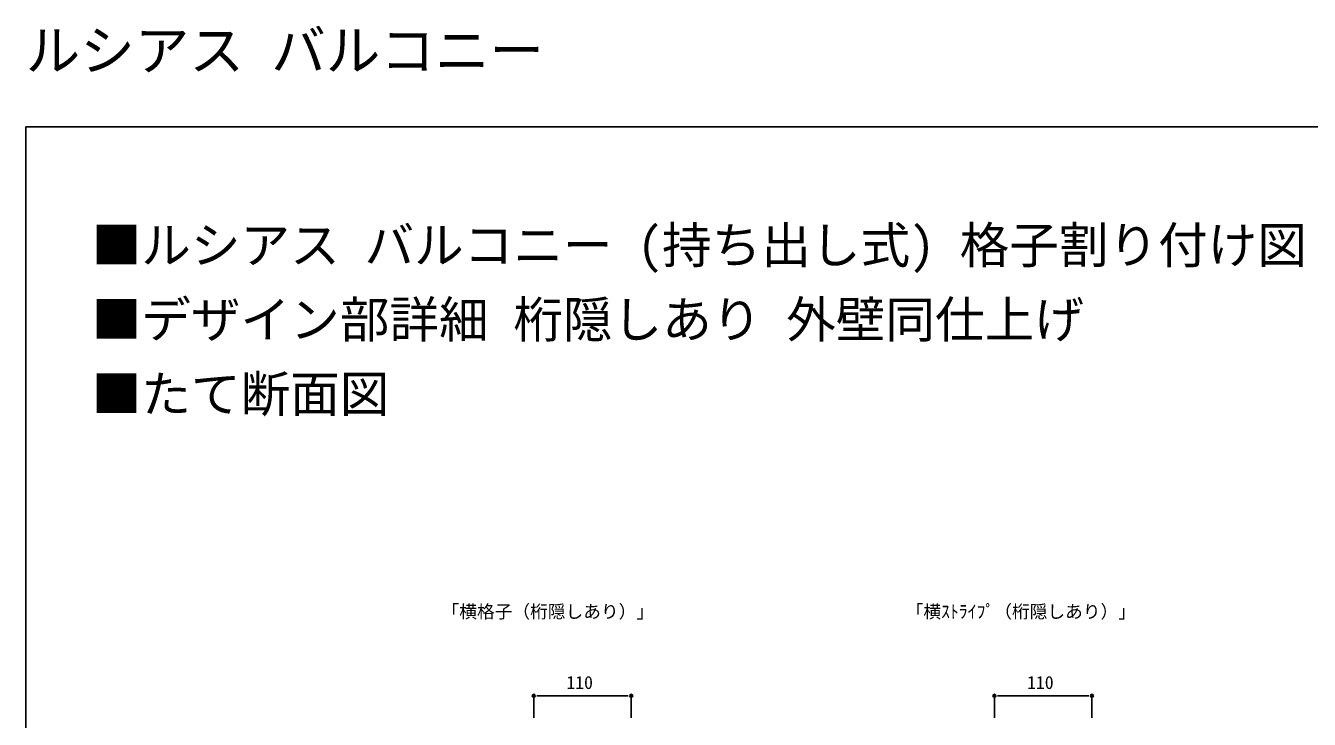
# Model space of a CAD drawing. Units: millimetres, scale not verified. Extents: x -1386 to 1386, y -2240 to 2242.
# Drawn here: x -1386 to 63, y 1459 to 2242 of the extents above; entities that cross this region are included whole.
import ezdxf
from ezdxf.enums import TextEntityAlignment as Align

# ---------------------------------------------------------------- set-up
doc = ezdxf.new("R2010")
doc.units = ezdxf.units.MM
doc.header["$LTSCALE"] = 8
for name, color, linetype in [('0-1_USER1', 3, 'Continuous'), ('0-5_YKK_D', 6, 'Continuous'), ('0-6_YKK_ZWAK', 7, 'Continuous')]:
    doc.layers.add(name, color=color, linetype=linetype)
doc.styles.add('ＭＳ ゴシック', font='')
doc.styles.get('ＭＳ ゴシック').set_extended_font_data('MS Gothic')

msp = doc.modelspace()

# ---------------------------------------------------------------- linework, layer by layer
at = {"layer": '0-5_YKK_D'}
for p, q in [((-812.5, 1460.744), (-812.5, 1486.744)), ((-809.1, 1485.744), (-805.7, 1485.744)), ((-805.7, 1485.744), (-709.3, 1485.744)), ((-705.9, 1485.744), (-709.3, 1485.744)), ((-702.5, 1460.744), (-702.5, 1486.744)), ((-292.5, 1460.744), (-292.5, 1486.744)), ((-289.1, 1485.744), (-285.7, 1485.744)), ((-285.7, 1485.744), (-189.3, 1485.744)), ((-185.9, 1485.744), (-189.3, 1485.744)), ((-182.5, 1460.744), (-182.5, 1486.744))]:
    msp.add_line(p, q, dxfattribs=at)
for centre, start, end in [((-812.5, 1485.744), 0, 180), ((-812.5, 1485.744), 180, 0), ((-702.5, 1485.744), 0, 180), ((-702.5, 1485.744), 180, 0), ((-292.5, 1485.744), 0, 180), ((-292.5, 1485.744), 180, 0), ((-182.5, 1485.744), 0, 180), ((-182.5, 1485.744), 180, 0)]:
    msp.add_arc(centre, 1.7, start, end, dxfattribs=at)
at = {"layer": '0-6_YKK_ZWAK'}
msp.add_line((-1386, 2128), (1386, 2128), dxfattribs=at)
msp.add_lwpolyline([(1386, -2240), (-1386, -2240), (-1386, 2128)], dxfattribs=at)

# ---------------------------------------------------------------- texts
at = {"layer": '0-1_USER1', "style": 'ＭＳ ゴシック'}
for s, height, p in [('ルシアス バルコニー', 45.16, (-1386, 2178.4)), ('■ルシアス バルコニー (持ち出し式) 格子割り付け図', 41.06, (-1311.511, 1961.732)), ('■デザイン部詳細 桁隠しあり 外壁同仕上げ', 41.06, (-1311.511, 1877.732)), ('■たて断面図', 41.06, (-1311.511, 1793.732)), ('「横格子（桁隠しあり）」', 14.66, (-916.595, 1569.05)), ('「横ｽﾄﾗｲﾌﾟ（桁隠しあり）」', 14.66, (-392.688, 1569.05))]:
    msp.add_text(s, height=height, dxfattribs=at).set_placement(p, align=Align.BOTTOM_LEFT)
at = {"layer": '0-5_YKK_D', "style": 'ＭＳ ゴシック'}
for p in [(-775.633, 1488.944), (-255.633, 1488.944)]:
    msp.add_text('110', height=14.66, dxfattribs=at).set_placement(p, align=Align.BOTTOM_LEFT)

doc.saveas('drawing.dxf')
